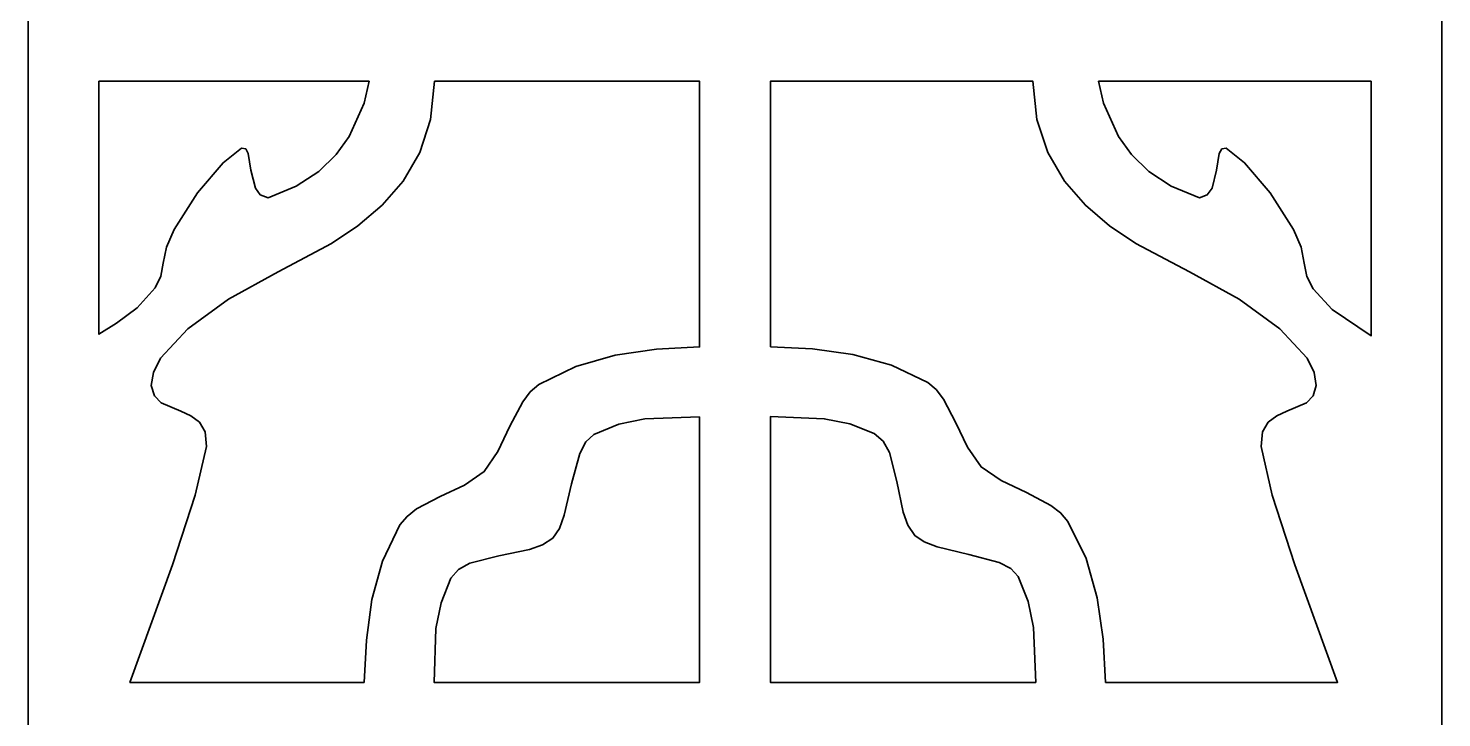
# Model space of a CAD drawing. Header units: centimetres. Extents: x -8.6 to -4, y -13.7 to 14.6.
# Drawn here: x -8.644 to -3.994, y -0.372 to 1.895 of the extents above; entities that cross this region are included whole.
import ezdxf

# ---------------------------------------------------------------- set-up
doc = ezdxf.new("R2010")
doc.units = ezdxf.units.CM
doc.header["$MEASUREMENT"] = 0
doc.layers.add('layer 1', color=7, linetype='Continuous')

msp = doc.modelspace()

# ---------------------------------------------------------------- linework, layer by layer
at = {"layer": 'layer 1', "color": 30, "lineweight": 35}
for points, knots in [([(-8.6438, -13.74126), (-8.6438, -13.74126), (-8.6438, -13.50875), (-8.6438, -13.50875), (-8.6438, -13.50875), (-8.6438, -13.50875), (-8.6438, -11.53244), (-8.6438, -11.53244), (-8.6438, -11.53244), (-8.6438, -11.53244), (-8.6438, -11.29993), (-8.6438, -11.29993), (-8.6438, -11.29993), (-8.6438, -11.29993), (-8.6438, -9.32362), (-8.6438, -9.32362), (-8.6438, -9.32362), (-8.6438, -9.32362), (-8.6438, -9.09111), (-8.6438, -9.09111), (-8.6438, -9.09111), (-8.6438, -9.09111), (-8.6438, -7.1148), (-8.6438, -7.1148), (-8.6438, -7.1148), (-8.6438, -7.1148), (-8.6438, -6.88229), (-8.6438, -6.88229), (-8.6438, -6.88229), (-8.6438, -6.88229), (-8.6438, -4.90598), (-8.6438, -4.90598), (-8.6438, -4.90598), (-8.6438, -4.90598), (-8.6438, -4.67347), (-8.6438, -4.67347), (-8.6438, -4.67347), (-8.6438, -4.67347), (-8.6438, -2.69716), (-8.6438, -2.69716), (-8.6438, -2.69716), (-8.6438, -2.69716), (-8.6438, -2.46465), (-8.6438, -2.46465), (-8.6438, -2.46465), (-8.6438, -2.46465), (-8.6438, -0.48834), (-8.6438, -0.48834), (-8.6438, -0.48834), (-8.6438, -0.48834), (-8.6438, -0.25583), (-8.6438, -0.25583), (-8.6438, -0.25583), (-8.6438, -0.25583), (-8.6438, 1.72048), (-8.6438, 1.72048), (-8.6438, 1.72048), (-8.6438, 1.72048), (-8.6438, 1.95299), (-8.6438, 1.95299), (-8.6438, 1.95299), (-8.6438, 1.95299), (-8.6438, 3.9293), (-8.6438, 3.9293), (-8.6438, 3.9293), (-8.6438, 3.9293), (-8.6438, 4.16181), (-8.6438, 4.16181), (-8.6438, 4.16181), (-8.6438, 4.16181), (-8.6438, 6.13812), (-8.6438, 6.13812), (-8.6438, 6.13812), (-8.6438, 6.13812), (-8.6438, 6.37063), (-8.6438, 6.37063), (-8.6438, 6.37063), (-8.6438, 6.37063), (-8.6438, 8.34694), (-8.6438, 8.34694), (-8.6438, 8.34694), (-8.6438, 8.34694), (-8.6438, 8.57945), (-8.6438, 8.57945), (-8.6438, 8.57945), (-8.6438, 8.57945), (-8.6438, 10.55576), (-8.6438, 10.55576), (-8.6438, 10.55576), (-8.6438, 10.55576), (-8.6438, 10.78827), (-8.6438, 10.78827), (-8.6438, 10.78827), (-8.6438, 10.78827), (-8.6438, 12.76458), (-8.6438, 12.76458), (-8.6438, 12.76458), (-8.6438, 12.76458), (-8.6438, 12.99709), (-8.6438, 12.99709), (-8.6438, 12.99709), (-8.6438, 12.99709), (-8.6438, 14.39213), (-8.6438, 14.39213), (-8.6438, 14.39213), (-8.6438, 14.39213), (-8.6438, 14.62464), (-8.6438, 14.62464), (-8.6438, 14.62464), (-8.6438, 14.62464), (-8.41129, 14.62464), (-8.41129, 14.62464), (-8.41129, 14.62464), (-8.41129, 14.62464), (-6.43498, 14.62464), (-6.43498, 14.62464), (-6.43498, 14.62464), (-6.43498, 14.62464), (-6.20247, 14.62464), (-6.20247, 14.62464), (-6.20247, 14.62464), (-6.20247, 14.62464), (-4.22616, 14.62464), (-4.22616, 14.62464), (-4.22616, 14.62464), (-4.22616, 14.62464), (-3.99365, 14.62464), (-3.99365, 14.62464), (-3.99365, 14.62464), (-3.99365, 14.62464), (-3.99365, 14.39213), (-3.99365, 14.39213), (-3.99365, 14.39213), (-3.99365, 14.39213), (-3.99365, 12.99709), (-3.99365, 12.99709), (-3.99365, 12.99709), (-3.99365, 12.99709), (-3.99365, 12.76458), (-3.99365, 12.76458), (-3.99365, 12.76458), (-3.99365, 12.76458), (-3.99365, 10.78827), (-3.99365, 10.78827), (-3.99365, 10.78827), (-3.99365, 10.78827), (-3.99365, 10.55576), (-3.99365, 10.55576), (-3.99365, 10.55576), (-3.99365, 10.55576), (-3.99365, 8.57945), (-3.99365, 8.57945), (-3.99365, 8.57945), (-3.99365, 8.57945), (-3.99365, 8.34694), (-3.99365, 8.34694), (-3.99365, 8.34694), (-3.99365, 8.34694), (-3.99365, 6.37063), (-3.99365, 6.37063), (-3.99365, 6.37063), (-3.99365, 6.37063), (-3.99365, 6.13812), (-3.99365, 6.13812), (-3.99365, 6.13812), (-3.99365, 6.13812), (-3.99365, 4.16181), (-3.99365, 4.16181), (-3.99365, 4.16181), (-3.99365, 4.16181), (-3.99365, 3.9293), (-3.99365, 3.9293), (-3.99365, 3.9293), (-3.99365, 3.9293), (-3.99365, 1.95299), (-3.99365, 1.95299), (-3.99365, 1.95299), (-3.99365, 1.95299), (-3.99365, 1.72048), (-3.99365, 1.72048), (-3.99365, 1.72048), (-3.99365, 1.72048), (-3.99365, -0.25583), (-3.99365, -0.25583), (-3.99365, -0.25583), (-3.99365, -0.25583), (-3.99365, -0.48834), (-3.99365, -0.48834), (-3.99365, -0.48834), (-3.99365, -0.48834), (-3.99365, -2.46465), (-3.99365, -2.46465), (-3.99365, -2.46465), (-3.99365, -2.46465), (-3.99365, -2.69716), (-3.99365, -2.69716), (-3.99365, -2.69716), (-3.99365, -2.69716), (-3.99365, -4.67347), (-3.99365, -4.67347), (-3.99365, -4.67347), (-3.99365, -4.67347), (-3.99365, -4.90598), (-3.99365, -4.90598), (-3.99365, -4.90598), (-3.99365, -4.90598), (-3.99365, -6.88229), (-3.99365, -6.88229), (-3.99365, -6.88229), (-3.99365, -6.88229), (-3.99365, -7.1148), (-3.99365, -7.1148), (-3.99365, -7.1148), (-3.99365, -7.1148), (-3.99365, -9.09111), (-3.99365, -9.09111), (-3.99365, -9.09111), (-3.99365, -9.09111), (-3.99365, -9.32362), (-3.99365, -9.32362), (-3.99365, -9.32362), (-3.99365, -9.32362), (-3.99365, -11.29993), (-3.99365, -11.29993), (-3.99365, -11.29993), (-3.99365, -11.29993), (-3.99365, -11.53244), (-3.99365, -11.53244), (-3.99365, -11.53244), (-3.99365, -11.53244), (-3.99365, -13.50875), (-3.99365, -13.50875), (-3.99365, -13.50875), (-3.99365, -13.50875), (-3.99365, -13.74126), (-3.99365, -13.74126), (-3.99365, -13.74126), (-3.99365, -13.74126), (-4.22616, -13.74126), (-4.22616, -13.74126), (-4.22616, -13.74126), (-4.22616, -13.74126), (-6.20247, -13.74126), (-6.20247, -13.74126), (-6.20247, -13.74126), (-6.20247, -13.74126), (-6.43498, -13.74126), (-6.43498, -13.74126), (-6.43498, -13.74126), (-6.43498, -13.74126), (-8.41129, -13.74126), (-8.41129, -13.74126), (-8.41129, -13.74126), (-8.41129, -13.74126), (-8.6438, -13.74126), (-8.6438, -13.74126)], [0, 0, 0, 0, 0.0153846, 0.0153846, 0.0153846, 0.0153846, 0.0307692, 0.0307692, 0.0307692, 0.0307692, 0.0461538, 0.0461538, 0.0461538, 0.0461538, 0.0615385, 0.0615385, 0.0615385, 0.0615385, 0.0769231, 0.0769231, 0.0769231, 0.0769231, 0.0923077, 0.0923077, 0.0923077, 0.0923077, 0.1076923, 0.1076923, 0.1076923, 0.1076923, 0.1230769, 0.1230769, 0.1230769, 0.1230769, 0.1384615, 0.1384615, 0.1384615, 0.1384615, 0.1538462, 0.1538462, 0.1538462, 0.1538462, 0.1692308, 0.1692308, 0.1692308, 0.1692308, 0.1846154, 0.1846154, 0.1846154, 0.1846154, 0.2, 0.2, 0.2, 0.2, 0.2153846, 0.2153846, 0.2153846, 0.2153846, 0.2307692, 0.2307692, 0.2307692, 0.2307692, 0.2461538, 0.2461538, 0.2461538, 0.2461538, 0.2615385, 0.2615385, 0.2615385, 0.2615385, 0.2769231, 0.2769231, 0.2769231, 0.2769231, 0.2923077, 0.2923077, 0.2923077, 0.2923077, 0.3076923, 0.3076923, 0.3076923, 0.3076923, 0.3230769, 0.3230769, 0.3230769, 0.3230769, 0.3384615, 0.3384615, 0.3384615, 0.3384615, 0.3538462, 0.3538462, 0.3538462, 0.3538462, 0.3692308, 0.3692308, 0.3692308, 0.3692308, 0.3846154, 0.3846154, 0.3846154, 0.3846154, 0.4, 0.4, 0.4, 0.4, 0.4153846, 0.4153846, 0.4153846, 0.4153846, 0.4307692, 0.4307692, 0.4307692, 0.4307692, 0.4461538, 0.4461538, 0.4461538, 0.4461538, 0.4615385, 0.4615385, 0.4615385, 0.4615385, 0.4769231, 0.4769231, 0.4769231, 0.4769231, 0.4923077, 0.4923077, 0.4923077, 0.4923077, 0.5076923, 0.5076923, 0.5076923, 0.5076923, 0.5230769, 0.5230769, 0.5230769, 0.5230769, 0.5384615, 0.5384615, 0.5384615, 0.5384615, 0.5538462, 0.5538462, 0.5538462, 0.5538462, 0.5692308, 0.5692308, 0.5692308, 0.5692308, 0.5846154, 0.5846154, 0.5846154, 0.5846154, 0.6, 0.6, 0.6, 0.6, 0.6153846, 0.6153846, 0.6153846, 0.6153846, 0.6307692, 0.6307692, 0.6307692, 0.6307692, 0.6461538, 0.6461538, 0.6461538, 0.6461538, 0.6615385, 0.6615385, 0.6615385, 0.6615385, 0.6769231, 0.6769231, 0.6769231, 0.6769231, 0.6923077, 0.6923077, 0.6923077, 0.6923077, 0.7076923, 0.7076923, 0.7076923, 0.7076923, 0.7230769, 0.7230769, 0.7230769, 0.7230769, 0.7384615, 0.7384615, 0.7384615, 0.7384615, 0.7538462, 0.7538462, 0.7538462, 0.7538462, 0.7692308, 0.7692308, 0.7692308, 0.7692308, 0.7846154, 0.7846154, 0.7846154, 0.7846154, 0.8, 0.8, 0.8, 0.8, 0.8153846, 0.8153846, 0.8153846, 0.8153846, 0.8307692, 0.8307692, 0.8307692, 0.8307692, 0.8461538, 0.8461538, 0.8461538, 0.8461538, 0.8615385, 0.8615385, 0.8615385, 0.8615385, 0.8769231, 0.8769231, 0.8769231, 0.8769231, 0.8923077, 0.8923077, 0.8923077, 0.8923077, 0.9076923, 0.9076923, 0.9076923, 0.9076923, 0.9230769, 0.9230769, 0.9230769, 0.9230769, 0.9384615, 0.9384615, 0.9384615, 0.9384615, 0.9538462, 0.9538462, 0.9538462, 0.9538462, 0.9692308, 0.9692308, 0.9692308, 0.9692308, 1, 1, 1, 1]), ([(-7.52224, 1.72048), (-7.52224, 1.72048), (-7.53881, 1.6484), (-7.53881, 1.6484), (-7.53881, 1.6484), (-7.53881, 1.6484), (-7.5885, 1.53884), (-7.5885, 1.53884), (-7.5885, 1.53884), (-7.5885, 1.53884), (-7.63094, 1.48013), (-7.63094, 1.48013), (-7.63094, 1.48013), (-7.63094, 1.48013), (-7.68819, 1.42404), (-7.68819, 1.42404), (-7.68819, 1.42404), (-7.68819, 1.42404), (-7.76201, 1.37521), (-7.76201, 1.37521), (-7.76201, 1.37521), (-7.76201, 1.37521), (-7.85502, 1.33684), (-7.85502, 1.33684), (-7.85502, 1.33684), (-7.85502, 1.33684), (-7.88059, 1.3476), (-7.88059, 1.3476), (-7.88059, 1.3476), (-7.88059, 1.3476), (-7.89658, 1.36911), (-7.89658, 1.36911), (-7.89658, 1.36911), (-7.89658, 1.36911), (-7.9114, 1.42839), (-7.9114, 1.42839), (-7.9114, 1.42839), (-7.9114, 1.42839), (-7.91983, 1.48303), (-7.91983, 1.48303), (-7.91983, 1.48303), (-7.91983, 1.48303), (-7.92826, 1.49844), (-7.92826, 1.49844), (-7.92826, 1.49844), (-7.92826, 1.49844), (-7.94279, 1.50047), (-7.94279, 1.50047), (-7.94279, 1.50047), (-7.94279, 1.50047), (-8.00295, 1.45252), (-8.00295, 1.45252), (-8.00295, 1.45252), (-8.00295, 1.45252), (-8.08752, 1.3537), (-8.08752, 1.3537), (-8.08752, 1.3537), (-8.08752, 1.3537), (-8.16396, 1.23367), (-8.16396, 1.23367), (-8.16396, 1.23367), (-8.16396, 1.23367), (-8.18895, 1.17496), (-8.18895, 1.17496), (-8.18895, 1.17496), (-8.18895, 1.17496), (-8.19971, 1.12236), (-8.19971, 1.12236), (-8.19971, 1.12236), (-8.19971, 1.12236), (-8.20785, 1.07992), (-8.20785, 1.07992), (-8.20785, 1.07992), (-8.20785, 1.07992), (-8.22645, 1.04127), (-8.22645, 1.04127), (-8.22645, 1.04127), (-8.22645, 1.04127), (-8.28515, 0.97588), (-8.28515, 0.97588), (-8.28515, 0.97588), (-8.28515, 0.97588), (-8.35403, 0.9256), (-8.35403, 0.9256), (-8.35403, 0.9256), (-8.35403, 0.9256), (-8.41129, 0.88869), (-8.41129, 0.88869), (-8.41129, 0.88869), (-8.41129, 0.88869), (-8.41129, 1.72048), (-8.41129, 1.72048), (-8.41129, 1.72048), (-8.41129, 1.72048), (-7.52224, 1.72048), (-7.52224, 1.72048)], [0, 0, 0, 0, 0.04, 0.04, 0.04, 0.04, 0.08, 0.08, 0.08, 0.08, 0.12, 0.12, 0.12, 0.12, 0.16, 0.16, 0.16, 0.16, 0.2, 0.2, 0.2, 0.2, 0.24, 0.24, 0.24, 0.24, 0.28, 0.28, 0.28, 0.28, 0.32, 0.32, 0.32, 0.32, 0.36, 0.36, 0.36, 0.36, 0.4, 0.4, 0.4, 0.4, 0.44, 0.44, 0.44, 0.44, 0.48, 0.48, 0.48, 0.48, 0.52, 0.52, 0.52, 0.52, 0.56, 0.56, 0.56, 0.56, 0.6, 0.6, 0.6, 0.6, 0.64, 0.64, 0.64, 0.64, 0.68, 0.68, 0.68, 0.68, 0.72, 0.72, 0.72, 0.72, 0.76, 0.76, 0.76, 0.76, 0.8, 0.8, 0.8, 0.8, 0.84, 0.84, 0.84, 0.84, 0.88, 0.88, 0.88, 0.88, 0.92, 0.92, 0.92, 0.92, 1, 1, 1, 1]), ([(-7.53852, -0.25583), (-7.53852, -0.25583), (-7.53154, -0.1172), (-7.53154, -0.1172), (-7.53154, -0.1172), (-7.53154, -0.1172), (-7.51352, 0.0162), (-7.51352, 0.0162), (-7.51352, 0.0162), (-7.51352, 0.0162), (-7.47835, 0.14263), (-7.47835, 0.14263), (-7.47835, 0.14263), (-7.47835, 0.14263), (-7.4211, 0.26208), (-7.4211, 0.26208), (-7.4211, 0.26208), (-7.4211, 0.26208), (-7.39756, 0.28998), (-7.39756, 0.28998), (-7.39756, 0.28998), (-7.39756, 0.28998), (-7.36617, 0.31439), (-7.36617, 0.31439), (-7.36617, 0.31439), (-7.36617, 0.31439), (-7.28886, 0.35508), (-7.28886, 0.35508), (-7.28886, 0.35508), (-7.28886, 0.35508), (-7.20835, 0.39287), (-7.20835, 0.39287), (-7.20835, 0.39287), (-7.20835, 0.39287), (-7.14383, 0.43733), (-7.14383, 0.43733), (-7.14383, 0.43733), (-7.14383, 0.43733), (-7.09908, 0.50331), (-7.09908, 0.50331), (-7.09908, 0.50331), (-7.09908, 0.50331), (-7.05955, 0.58643), (-7.05955, 0.58643), (-7.05955, 0.58643), (-7.05955, 0.58643), (-7.01712, 0.66635), (-7.01712, 0.66635), (-7.01712, 0.66635), (-7.01712, 0.66635), (-6.99241, 0.69919), (-6.99241, 0.69919), (-6.99241, 0.69919), (-6.99241, 0.69919), (-6.96422, 0.72303), (-6.96422, 0.72303), (-6.96422, 0.72303), (-6.96422, 0.72303), (-6.84274, 0.78261), (-6.84274, 0.78261), (-6.84274, 0.78261), (-6.84274, 0.78261), (-6.7134, 0.8201), (-6.7134, 0.8201), (-6.7134, 0.8201), (-6.7134, 0.8201), (-6.57739, 0.83986), (-6.57739, 0.83986), (-6.57739, 0.83986), (-6.57739, 0.83986), (-6.43498, 0.84742), (-6.43498, 0.84742), (-6.43498, 0.84742), (-6.43498, 0.84742), (-6.43498, 1.72048), (-6.43498, 1.72048), (-6.43498, 1.72048), (-6.43498, 1.72048), (-7.30688, 1.72048), (-7.30688, 1.72048), (-7.30688, 1.72048), (-7.30688, 1.72048), (-7.31996, 1.59464), (-7.31996, 1.59464), (-7.31996, 1.59464), (-7.31996, 1.59464), (-7.356, 1.48594), (-7.356, 1.48594), (-7.356, 1.48594), (-7.356, 1.48594), (-7.41035, 1.39265), (-7.41035, 1.39265), (-7.41035, 1.39265), (-7.41035, 1.39265), (-7.47952, 1.31301), (-7.47952, 1.31301), (-7.47952, 1.31301), (-7.47952, 1.31301), (-7.55944, 1.24559), (-7.55944, 1.24559), (-7.55944, 1.24559), (-7.55944, 1.24559), (-7.64576, 1.18775), (-7.64576, 1.18775), (-7.64576, 1.18775), (-7.64576, 1.18775), (-7.82217, 1.09417), (-7.82217, 1.09417), (-7.82217, 1.09417), (-7.82217, 1.09417), (-7.98522, 1.00465), (-7.98522, 1.00465), (-7.98522, 1.00465), (-7.98522, 1.00465), (-8.11891, 0.907), (-8.11891, 0.907), (-8.11891, 0.907), (-8.11891, 0.907), (-8.20843, 0.80963), (-8.20843, 0.80963), (-8.20843, 0.80963), (-8.20843, 0.80963), (-8.23197, 0.76313), (-8.23197, 0.76313), (-8.23197, 0.76313), (-8.23197, 0.76313), (-8.23894, 0.71983), (-8.23894, 0.71983), (-8.23894, 0.71983), (-8.23894, 0.71983), (-8.22906, 0.68582), (-8.22906, 0.68582), (-8.22906, 0.68582), (-8.22906, 0.68582), (-8.20668, 0.66345), (-8.20668, 0.66345), (-8.20668, 0.66345), (-8.20668, 0.66345), (-8.14216, 0.63554), (-8.14216, 0.63554), (-8.14216, 0.63554), (-8.14216, 0.63554), (-8.10903, 0.62072), (-8.10903, 0.62072), (-8.10903, 0.62072), (-8.10903, 0.62072), (-8.08084, 0.59951), (-8.08084, 0.59951), (-8.08084, 0.59951), (-8.08084, 0.59951), (-8.06224, 0.56754), (-8.06224, 0.56754), (-8.06224, 0.56754), (-8.06224, 0.56754), (-8.05788, 0.51958), (-8.05788, 0.51958), (-8.05788, 0.51958), (-8.05788, 0.51958), (-8.0945, 0.35973), (-8.0945, 0.35973), (-8.0945, 0.35973), (-8.0945, 0.35973), (-8.1689, 0.13013), (-8.1689, 0.13013), (-8.1689, 0.13013), (-8.1689, 0.13013), (-8.30928, -0.25583), (-8.30928, -0.25583), (-8.30928, -0.25583), (-8.30928, -0.25583), (-7.53852, -0.25583), (-7.53852, -0.25583)], [0, 0, 0, 0, 0.0227273, 0.0227273, 0.0227273, 0.0227273, 0.0454545, 0.0454545, 0.0454545, 0.0454545, 0.0681818, 0.0681818, 0.0681818, 0.0681818, 0.0909091, 0.0909091, 0.0909091, 0.0909091, 0.1136364, 0.1136364, 0.1136364, 0.1136364, 0.1363636, 0.1363636, 0.1363636, 0.1363636, 0.1590909, 0.1590909, 0.1590909, 0.1590909, 0.1818182, 0.1818182, 0.1818182, 0.1818182, 0.2045455, 0.2045455, 0.2045455, 0.2045455, 0.2272727, 0.2272727, 0.2272727, 0.2272727, 0.25, 0.25, 0.25, 0.25, 0.2727273, 0.2727273, 0.2727273, 0.2727273, 0.2954545, 0.2954545, 0.2954545, 0.2954545, 0.3181818, 0.3181818, 0.3181818, 0.3181818, 0.3409091, 0.3409091, 0.3409091, 0.3409091, 0.3636364, 0.3636364, 0.3636364, 0.3636364, 0.3863636, 0.3863636, 0.3863636, 0.3863636, 0.4090909, 0.4090909, 0.4090909, 0.4090909, 0.4318182, 0.4318182, 0.4318182, 0.4318182, 0.4545455, 0.4545455, 0.4545455, 0.4545455, 0.4772727, 0.4772727, 0.4772727, 0.4772727, 0.5, 0.5, 0.5, 0.5, 0.5227273, 0.5227273, 0.5227273, 0.5227273, 0.5454545, 0.5454545, 0.5454545, 0.5454545, 0.5681818, 0.5681818, 0.5681818, 0.5681818, 0.5909091, 0.5909091, 0.5909091, 0.5909091, 0.6136364, 0.6136364, 0.6136364, 0.6136364, 0.6363636, 0.6363636, 0.6363636, 0.6363636, 0.6590909, 0.6590909, 0.6590909, 0.6590909, 0.6818182, 0.6818182, 0.6818182, 0.6818182, 0.7045455, 0.7045455, 0.7045455, 0.7045455, 0.7272727, 0.7272727, 0.7272727, 0.7272727, 0.75, 0.75, 0.75, 0.75, 0.7727273, 0.7727273, 0.7727273, 0.7727273, 0.7954545, 0.7954545, 0.7954545, 0.7954545, 0.8181818, 0.8181818, 0.8181818, 0.8181818, 0.8409091, 0.8409091, 0.8409091, 0.8409091, 0.8636364, 0.8636364, 0.8636364, 0.8636364, 0.8863636, 0.8863636, 0.8863636, 0.8863636, 0.9090909, 0.9090909, 0.9090909, 0.9090909, 0.9318182, 0.9318182, 0.9318182, 0.9318182, 0.9545455, 0.9545455, 0.9545455, 0.9545455, 1, 1, 1, 1]), ([(-6.20247, 0.84742), (-6.20247, 0.84742), (-6.06384, 0.84073), (-6.06384, 0.84073), (-6.06384, 0.84073), (-6.06384, 0.84073), (-5.93073, 0.82242), (-5.93073, 0.82242), (-5.93073, 0.82242), (-5.93073, 0.82242), (-5.80401, 0.78697), (-5.80401, 0.78697), (-5.80401, 0.78697), (-5.80401, 0.78697), (-5.68485, 0.73), (-5.68485, 0.73), (-5.68485, 0.73), (-5.68485, 0.73), (-5.65666, 0.70675), (-5.65666, 0.70675), (-5.65666, 0.70675), (-5.65666, 0.70675), (-5.63254, 0.67507), (-5.63254, 0.67507), (-5.63254, 0.67507), (-5.63254, 0.67507), (-5.59185, 0.59805), (-5.59185, 0.59805), (-5.59185, 0.59805), (-5.59185, 0.59805), (-5.55377, 0.51755), (-5.55377, 0.51755), (-5.55377, 0.51755), (-5.55377, 0.51755), (-5.50931, 0.45274), (-5.50931, 0.45274), (-5.50931, 0.45274), (-5.50931, 0.45274), (-5.44333, 0.40769), (-5.44333, 0.40769), (-5.44333, 0.40769), (-5.44333, 0.40769), (-5.36021, 0.36845), (-5.36021, 0.36845), (-5.36021, 0.36845), (-5.36021, 0.36845), (-5.28, 0.32602), (-5.28, 0.32602), (-5.28, 0.32602), (-5.28, 0.32602), (-5.24774, 0.30161), (-5.24774, 0.30161), (-5.24774, 0.30161), (-5.24774, 0.30161), (-5.22361, 0.27341), (-5.22361, 0.27341), (-5.22361, 0.27341), (-5.22361, 0.27341), (-5.16374, 0.15193), (-5.16374, 0.15193), (-5.16374, 0.15193), (-5.16374, 0.15193), (-5.12683, 0.0226), (-5.12683, 0.0226), (-5.12683, 0.0226), (-5.12683, 0.0226), (-5.10707, -0.114), (-5.10707, -0.114), (-5.10707, -0.114), (-5.10707, -0.114), (-5.09951, -0.25583), (-5.09951, -0.25583), (-5.09951, -0.25583), (-5.09951, -0.25583), (-4.33631, -0.25583), (-4.33631, -0.25583), (-4.33631, -0.25583), (-4.33631, -0.25583), (-4.47668, 0.13013), (-4.47668, 0.13013), (-4.47668, 0.13013), (-4.47668, 0.13013), (-4.55109, 0.35973), (-4.55109, 0.35973), (-4.55109, 0.35973), (-4.55109, 0.35973), (-4.58742, 0.51958), (-4.58742, 0.51958), (-4.58742, 0.51958), (-4.58742, 0.51958), (-4.58306, 0.56754), (-4.58306, 0.56754), (-4.58306, 0.56754), (-4.58306, 0.56754), (-4.56446, 0.59951), (-4.56446, 0.59951), (-4.56446, 0.59951), (-4.56446, 0.59951), (-4.53655, 0.62072), (-4.53655, 0.62072), (-4.53655, 0.62072), (-4.53655, 0.62072), (-4.50313, 0.63554), (-4.50313, 0.63554), (-4.50313, 0.63554), (-4.50313, 0.63554), (-4.43861, 0.66345), (-4.43861, 0.66345), (-4.43861, 0.66345), (-4.43861, 0.66345), (-4.41623, 0.68582), (-4.41623, 0.68582), (-4.41623, 0.68582), (-4.41623, 0.68582), (-4.40664, 0.71983), (-4.40664, 0.71983), (-4.40664, 0.71983), (-4.40664, 0.71983), (-4.41333, 0.76313), (-4.41333, 0.76313), (-4.41333, 0.76313), (-4.41333, 0.76313), (-4.43687, 0.80963), (-4.43687, 0.80963), (-4.43687, 0.80963), (-4.43687, 0.80963), (-4.52638, 0.907), (-4.52638, 0.907), (-4.52638, 0.907), (-4.52638, 0.907), (-4.66007, 1.00465), (-4.66007, 1.00465), (-4.66007, 1.00465), (-4.66007, 1.00465), (-4.82312, 1.09417), (-4.82312, 1.09417), (-4.82312, 1.09417), (-4.82312, 1.09417), (-4.99953, 1.18775), (-4.99953, 1.18775), (-4.99953, 1.18775), (-4.99953, 1.18775), (-5.08614, 1.24559), (-5.08614, 1.24559), (-5.08614, 1.24559), (-5.08614, 1.24559), (-5.16578, 1.31301), (-5.16578, 1.31301), (-5.16578, 1.31301), (-5.16578, 1.31301), (-5.23495, 1.39265), (-5.23495, 1.39265), (-5.23495, 1.39265), (-5.23495, 1.39265), (-5.28959, 1.48594), (-5.28959, 1.48594), (-5.28959, 1.48594), (-5.28959, 1.48594), (-5.32534, 1.59464), (-5.32534, 1.59464), (-5.32534, 1.59464), (-5.32534, 1.59464), (-5.33841, 1.72048), (-5.33841, 1.72048), (-5.33841, 1.72048), (-5.33841, 1.72048), (-6.20247, 1.72048), (-6.20247, 1.72048), (-6.20247, 1.72048), (-6.20247, 1.72048), (-6.20247, 0.84742), (-6.20247, 0.84742)], [0, 0, 0, 0, 0.0227273, 0.0227273, 0.0227273, 0.0227273, 0.0454545, 0.0454545, 0.0454545, 0.0454545, 0.0681818, 0.0681818, 0.0681818, 0.0681818, 0.0909091, 0.0909091, 0.0909091, 0.0909091, 0.1136364, 0.1136364, 0.1136364, 0.1136364, 0.1363636, 0.1363636, 0.1363636, 0.1363636, 0.1590909, 0.1590909, 0.1590909, 0.1590909, 0.1818182, 0.1818182, 0.1818182, 0.1818182, 0.2045455, 0.2045455, 0.2045455, 0.2045455, 0.2272727, 0.2272727, 0.2272727, 0.2272727, 0.25, 0.25, 0.25, 0.25, 0.2727273, 0.2727273, 0.2727273, 0.2727273, 0.2954545, 0.2954545, 0.2954545, 0.2954545, 0.3181818, 0.3181818, 0.3181818, 0.3181818, 0.3409091, 0.3409091, 0.3409091, 0.3409091, 0.3636364, 0.3636364, 0.3636364, 0.3636364, 0.3863636, 0.3863636, 0.3863636, 0.3863636, 0.4090909, 0.4090909, 0.4090909, 0.4090909, 0.4318182, 0.4318182, 0.4318182, 0.4318182, 0.4545455, 0.4545455, 0.4545455, 0.4545455, 0.4772727, 0.4772727, 0.4772727, 0.4772727, 0.5, 0.5, 0.5, 0.5, 0.5227273, 0.5227273, 0.5227273, 0.5227273, 0.5454545, 0.5454545, 0.5454545, 0.5454545, 0.5681818, 0.5681818, 0.5681818, 0.5681818, 0.5909091, 0.5909091, 0.5909091, 0.5909091, 0.6136364, 0.6136364, 0.6136364, 0.6136364, 0.6363636, 0.6363636, 0.6363636, 0.6363636, 0.6590909, 0.6590909, 0.6590909, 0.6590909, 0.6818182, 0.6818182, 0.6818182, 0.6818182, 0.7045455, 0.7045455, 0.7045455, 0.7045455, 0.7272727, 0.7272727, 0.7272727, 0.7272727, 0.75, 0.75, 0.75, 0.75, 0.7727273, 0.7727273, 0.7727273, 0.7727273, 0.7954545, 0.7954545, 0.7954545, 0.7954545, 0.8181818, 0.8181818, 0.8181818, 0.8181818, 0.8409091, 0.8409091, 0.8409091, 0.8409091, 0.8636364, 0.8636364, 0.8636364, 0.8636364, 0.8863636, 0.8863636, 0.8863636, 0.8863636, 0.9090909, 0.9090909, 0.9090909, 0.9090909, 0.9318182, 0.9318182, 0.9318182, 0.9318182, 0.9545455, 0.9545455, 0.9545455, 0.9545455, 1, 1, 1, 1]), ([(-5.12334, 1.72048), (-5.12334, 1.72048), (-5.10649, 1.6484), (-5.10649, 1.6484), (-5.10649, 1.6484), (-5.10649, 1.6484), (-5.05708, 1.53884), (-5.05708, 1.53884), (-5.05708, 1.53884), (-5.05708, 1.53884), (-5.01436, 1.48013), (-5.01436, 1.48013), (-5.01436, 1.48013), (-5.01436, 1.48013), (-4.95739, 1.42404), (-4.95739, 1.42404), (-4.95739, 1.42404), (-4.95739, 1.42404), (-4.88328, 1.37521), (-4.88328, 1.37521), (-4.88328, 1.37521), (-4.88328, 1.37521), (-4.79028, 1.33684), (-4.79028, 1.33684), (-4.79028, 1.33684), (-4.79028, 1.33684), (-4.76499, 1.3476), (-4.76499, 1.3476), (-4.76499, 1.3476), (-4.76499, 1.3476), (-4.74872, 1.36911), (-4.74872, 1.36911), (-4.74872, 1.36911), (-4.74872, 1.36911), (-4.73419, 1.42839), (-4.73419, 1.42839), (-4.73419, 1.42839), (-4.73419, 1.42839), (-4.72547, 1.48303), (-4.72547, 1.48303), (-4.72547, 1.48303), (-4.72547, 1.48303), (-4.71704, 1.49844), (-4.71704, 1.49844), (-4.71704, 1.49844), (-4.71704, 1.49844), (-4.70251, 1.50047), (-4.70251, 1.50047), (-4.70251, 1.50047), (-4.70251, 1.50047), (-4.64235, 1.45252), (-4.64235, 1.45252), (-4.64235, 1.45252), (-4.64235, 1.45252), (-4.55777, 1.3537), (-4.55777, 1.3537), (-4.55777, 1.3537), (-4.55777, 1.3537), (-4.48133, 1.23367), (-4.48133, 1.23367), (-4.48133, 1.23367), (-4.48133, 1.23367), (-4.45634, 1.17496), (-4.45634, 1.17496), (-4.45634, 1.17496), (-4.45634, 1.17496), (-4.44588, 1.12236), (-4.44588, 1.12236), (-4.44588, 1.12236), (-4.44588, 1.12236), (-4.43716, 1.07818), (-4.43716, 1.07818), (-4.43716, 1.07818), (-4.43716, 1.07818), (-4.41681, 1.03807), (-4.41681, 1.03807), (-4.41681, 1.03807), (-4.41681, 1.03807), (-4.35375, 0.97065), (-4.35375, 0.97065), (-4.35375, 0.97065), (-4.35375, 0.97065), (-4.22616, 0.88346), (-4.22616, 0.88346), (-4.22616, 0.88346), (-4.22616, 0.88346), (-4.22616, 1.72048), (-4.22616, 1.72048), (-4.22616, 1.72048), (-4.22616, 1.72048), (-5.12334, 1.72048), (-5.12334, 1.72048)], [0, 0, 0, 0, 0.0416667, 0.0416667, 0.0416667, 0.0416667, 0.0833333, 0.0833333, 0.0833333, 0.0833333, 0.125, 0.125, 0.125, 0.125, 0.1666667, 0.1666667, 0.1666667, 0.1666667, 0.2083333, 0.2083333, 0.2083333, 0.2083333, 0.25, 0.25, 0.25, 0.25, 0.2916667, 0.2916667, 0.2916667, 0.2916667, 0.3333333, 0.3333333, 0.3333333, 0.3333333, 0.375, 0.375, 0.375, 0.375, 0.4166667, 0.4166667, 0.4166667, 0.4166667, 0.4583333, 0.4583333, 0.4583333, 0.4583333, 0.5, 0.5, 0.5, 0.5, 0.5416667, 0.5416667, 0.5416667, 0.5416667, 0.5833333, 0.5833333, 0.5833333, 0.5833333, 0.625, 0.625, 0.625, 0.625, 0.6666667, 0.6666667, 0.6666667, 0.6666667, 0.7083333, 0.7083333, 0.7083333, 0.7083333, 0.75, 0.75, 0.75, 0.75, 0.7916667, 0.7916667, 0.7916667, 0.7916667, 0.8333333, 0.8333333, 0.8333333, 0.8333333, 0.875, 0.875, 0.875, 0.875, 0.9166667, 0.9166667, 0.9166667, 0.9166667, 1, 1, 1, 1]), ([(-6.43498, 0.61753), (-6.43498, 0.61753), (-6.61575, 0.61026), (-6.61575, 0.61026), (-6.61575, 0.61026), (-6.61575, 0.61026), (-6.7012, 0.59282), (-6.7012, 0.59282), (-6.7012, 0.59282), (-6.7012, 0.59282), (-6.78287, 0.55969), (-6.78287, 0.55969), (-6.78287, 0.55969), (-6.78287, 0.55969), (-6.80931, 0.53499), (-6.80931, 0.53499), (-6.80931, 0.53499), (-6.80931, 0.53499), (-6.82937, 0.49691), (-6.82937, 0.49691), (-6.82937, 0.49691), (-6.82937, 0.49691), (-6.8564, 0.39722), (-6.8564, 0.39722), (-6.8564, 0.39722), (-6.8564, 0.39722), (-6.88052, 0.29347), (-6.88052, 0.29347), (-6.88052, 0.29347), (-6.88052, 0.29347), (-6.8965, 0.25045), (-6.8965, 0.25045), (-6.8965, 0.25045), (-6.8965, 0.25045), (-6.91801, 0.21878), (-6.91801, 0.21878), (-6.91801, 0.21878), (-6.91801, 0.21878), (-6.95202, 0.1964), (-6.95202, 0.1964), (-6.95202, 0.1964), (-6.95202, 0.1964), (-6.99532, 0.1807), (-6.99532, 0.1807), (-6.99532, 0.1807), (-6.99532, 0.1807), (-7.09559, 0.16036), (-7.09559, 0.16036), (-7.09559, 0.16036), (-7.09559, 0.16036), (-7.19092, 0.13594), (-7.19092, 0.13594), (-7.19092, 0.13594), (-7.19092, 0.13594), (-7.22812, 0.1156), (-7.22812, 0.1156), (-7.22812, 0.1156), (-7.22812, 0.1156), (-7.25369, 0.08625), (-7.25369, 0.08625), (-7.25369, 0.08625), (-7.25369, 0.08625), (-7.28566, 0.00574), (-7.28566, 0.00574), (-7.28566, 0.00574), (-7.28566, 0.00574), (-7.30252, -0.07825), (-7.30252, -0.07825), (-7.30252, -0.07825), (-7.30252, -0.07825), (-7.30862, -0.25583), (-7.30862, -0.25583), (-7.30862, -0.25583), (-7.30862, -0.25583), (-6.43498, -0.25583), (-6.43498, -0.25583), (-6.43498, -0.25583), (-6.43498, -0.25583), (-6.43498, 0.61753), (-6.43498, 0.61753)], [0, 0, 0, 0, 0.047619, 0.047619, 0.047619, 0.047619, 0.0952381, 0.0952381, 0.0952381, 0.0952381, 0.1428571, 0.1428571, 0.1428571, 0.1428571, 0.1904762, 0.1904762, 0.1904762, 0.1904762, 0.2380952, 0.2380952, 0.2380952, 0.2380952, 0.2857143, 0.2857143, 0.2857143, 0.2857143, 0.3333333, 0.3333333, 0.3333333, 0.3333333, 0.3809524, 0.3809524, 0.3809524, 0.3809524, 0.4285714, 0.4285714, 0.4285714, 0.4285714, 0.4761905, 0.4761905, 0.4761905, 0.4761905, 0.5238095, 0.5238095, 0.5238095, 0.5238095, 0.5714286, 0.5714286, 0.5714286, 0.5714286, 0.6190476, 0.6190476, 0.6190476, 0.6190476, 0.6666667, 0.6666667, 0.6666667, 0.6666667, 0.7142857, 0.7142857, 0.7142857, 0.7142857, 0.7619048, 0.7619048, 0.7619048, 0.7619048, 0.8095238, 0.8095238, 0.8095238, 0.8095238, 0.8571429, 0.8571429, 0.8571429, 0.8571429, 0.9047619, 0.9047619, 0.9047619, 0.9047619, 1, 1, 1, 1]), ([(-5.3294, -0.25583), (-5.3294, -0.25583), (-5.33638, -0.07506), (-5.33638, -0.07506), (-5.33638, -0.07506), (-5.33638, -0.07506), (-5.35411, 0.01039), (-5.35411, 0.01039), (-5.35411, 0.01039), (-5.35411, 0.01039), (-5.38724, 0.09177), (-5.38724, 0.09177), (-5.38724, 0.09177), (-5.38724, 0.09177), (-5.41165, 0.11851), (-5.41165, 0.11851), (-5.41165, 0.11851), (-5.41165, 0.11851), (-5.44973, 0.13827), (-5.44973, 0.13827), (-5.44973, 0.13827), (-5.44973, 0.13827), (-5.54971, 0.16501), (-5.54971, 0.16501), (-5.54971, 0.16501), (-5.54971, 0.16501), (-5.65346, 0.18942), (-5.65346, 0.18942), (-5.65346, 0.18942), (-5.65346, 0.18942), (-5.69618, 0.2057), (-5.69618, 0.2057), (-5.69618, 0.2057), (-5.69618, 0.2057), (-5.72757, 0.22691), (-5.72757, 0.22691), (-5.72757, 0.22691), (-5.72757, 0.22691), (-5.75024, 0.26092), (-5.75024, 0.26092), (-5.75024, 0.26092), (-5.75024, 0.26092), (-5.76594, 0.30422), (-5.76594, 0.30422), (-5.76594, 0.30422), (-5.76594, 0.30422), (-5.78628, 0.40449), (-5.78628, 0.40449), (-5.78628, 0.40449), (-5.78628, 0.40449), (-5.81069, 0.50011), (-5.81069, 0.50011), (-5.81069, 0.50011), (-5.81069, 0.50011), (-5.83104, 0.53702), (-5.83104, 0.53702), (-5.83104, 0.53702), (-5.83104, 0.53702), (-5.86068, 0.5626), (-5.86068, 0.5626), (-5.86068, 0.5626), (-5.86068, 0.5626), (-5.9409, 0.59457), (-5.9409, 0.59457), (-5.9409, 0.59457), (-5.9409, 0.59457), (-6.02489, 0.61113), (-6.02489, 0.61113), (-6.02489, 0.61113), (-6.02489, 0.61113), (-6.20247, 0.61782), (-6.20247, 0.61782), (-6.20247, 0.61782), (-6.20247, 0.61782), (-6.20247, -0.25583), (-6.20247, -0.25583), (-6.20247, -0.25583), (-6.20247, -0.25583), (-5.3294, -0.25583), (-5.3294, -0.25583)], [0, 0, 0, 0, 0.047619, 0.047619, 0.047619, 0.047619, 0.0952381, 0.0952381, 0.0952381, 0.0952381, 0.1428571, 0.1428571, 0.1428571, 0.1428571, 0.1904762, 0.1904762, 0.1904762, 0.1904762, 0.2380952, 0.2380952, 0.2380952, 0.2380952, 0.2857143, 0.2857143, 0.2857143, 0.2857143, 0.3333333, 0.3333333, 0.3333333, 0.3333333, 0.3809524, 0.3809524, 0.3809524, 0.3809524, 0.4285714, 0.4285714, 0.4285714, 0.4285714, 0.4761905, 0.4761905, 0.4761905, 0.4761905, 0.5238095, 0.5238095, 0.5238095, 0.5238095, 0.5714286, 0.5714286, 0.5714286, 0.5714286, 0.6190476, 0.6190476, 0.6190476, 0.6190476, 0.6666667, 0.6666667, 0.6666667, 0.6666667, 0.7142857, 0.7142857, 0.7142857, 0.7142857, 0.7619048, 0.7619048, 0.7619048, 0.7619048, 0.8095238, 0.8095238, 0.8095238, 0.8095238, 0.8571429, 0.8571429, 0.8571429, 0.8571429, 0.9047619, 0.9047619, 0.9047619, 0.9047619, 1, 1, 1, 1])]:
    msp.add_open_spline(points, degree=3, knots=knots, dxfattribs=at)

doc.saveas('drawing.dxf')
